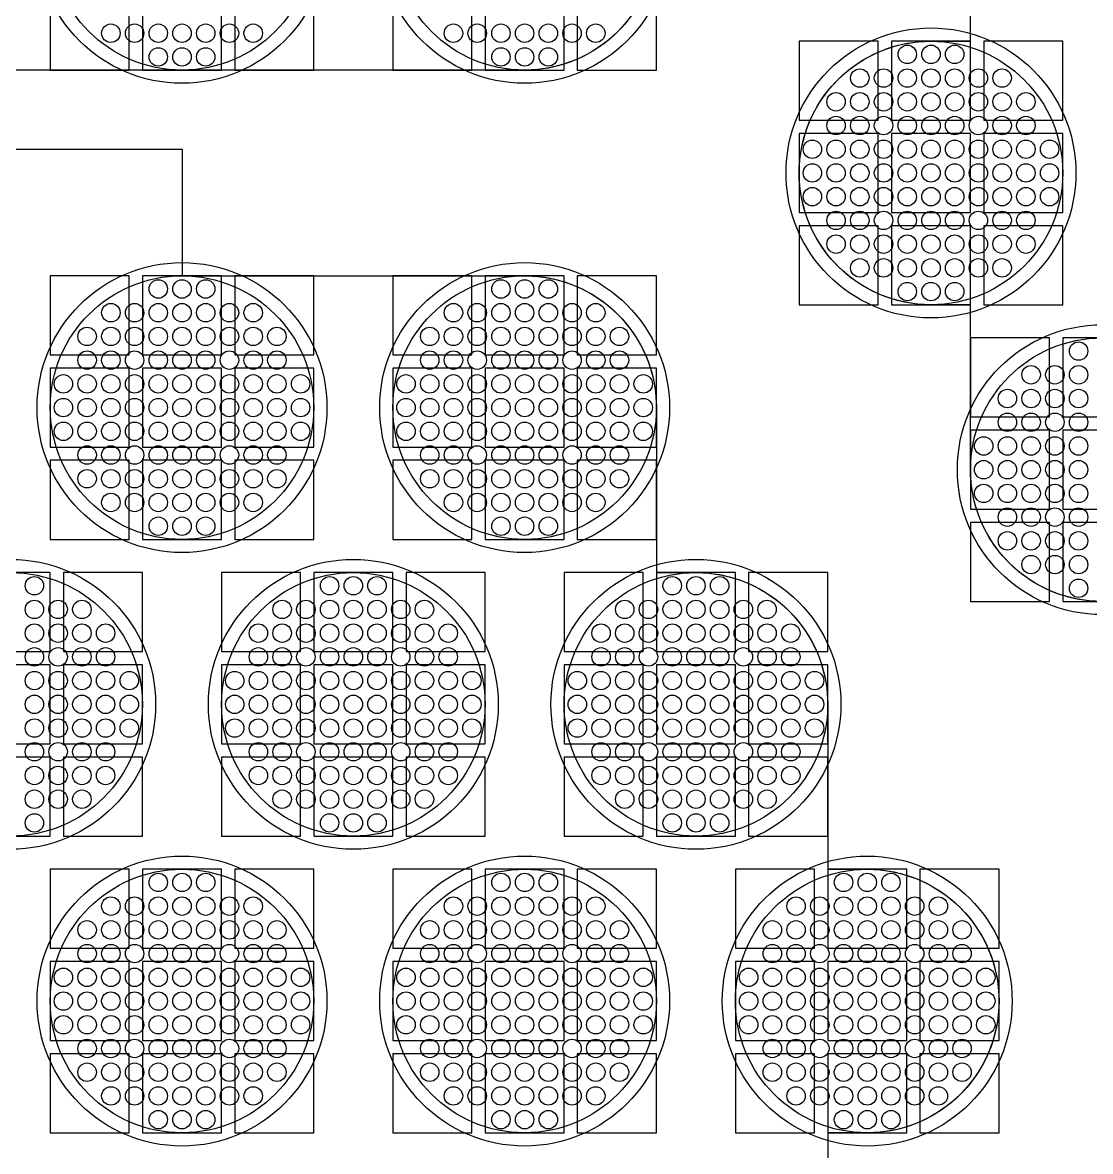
# Model space of a CAD drawing. Extents: x -49 to 54, y -38 to 38.
# Drawn here: x 2.116 to 6.168, y 19.852 to 24.134 of the extents above; entities that cross this region are included whole.
import ezdxf

# ---------------------------------------------------------------- set-up
doc = ezdxf.new("R2010")
doc.units = 0
for name, color, linetype in [('BACK_LAYER', 5, 'CONTINUOUS'), ('COND_LAYER_LOWER_ELECTRODE', 6, 'CONTINUOUS'), ('CONDUCTIVE_LAYER_BACK_LAYER', 2, 'CONTINUOUS'), ('EMITTER', 3, 'CONTINUOUS'), ('LOWER_ELECTRODE', 1, 'CONTINUOUS')]:
    doc.layers.add(name, color=color, linetype=linetype)

msp = doc.modelspace()

# ---------------------------------------------------------------- linework, layer by layer
at = {"layer": 'BACK_LAYER'}
for points in [[(2.2209, 23.9541), (2.5209, 23.9541), (2.5209, 24.2541), (2.2209, 24.2541)], [(2.5709, 23.9541), (2.8709, 23.9541), (2.8709, 24.2541), (2.5709, 24.2541)], [(2.9209, 23.9541), (3.2209, 23.9541), (3.2209, 24.2541), (2.9209, 24.2541)], [(3.5209, 23.9541), (3.8209, 23.9541), (3.8209, 24.2541), (3.5209, 24.2541)], [(3.8709, 23.9541), (4.1709, 23.9541), (4.1709, 24.2541), (3.8709, 24.2541)], [(4.2209, 23.9541), (4.5209, 23.9541), (4.5209, 24.2541), (4.2209, 24.2541)], [(5.0628, 23.7639), (5.3628, 23.7639), (5.3628, 24.0639), (5.0628, 24.0639)], [(5.4128, 23.7639), (5.7128, 23.7639), (5.7128, 24.0639), (5.4128, 24.0639)], [(5.7628, 23.7639), (6.0628, 23.7639), (6.0628, 24.0639), (5.7628, 24.0639)], [(5.0628, 23.4139), (5.3628, 23.4139), (5.3628, 23.7139), (5.0628, 23.7139)], [(5.4128, 23.4139), (5.7128, 23.4139), (5.7128, 23.7139), (5.4128, 23.7139)], [(5.7628, 23.4139), (6.0628, 23.4139), (6.0628, 23.7139), (5.7628, 23.7139)], [(5.0628, 23.0639), (5.3628, 23.0639), (5.3628, 23.3639), (5.0628, 23.3639)], [(5.4128, 23.0639), (5.7128, 23.0639), (5.7128, 23.3639), (5.4128, 23.3639)], [(5.7628, 23.0639), (6.0628, 23.0639), (6.0628, 23.3639), (5.7628, 23.3639)], [(2.2209, 22.8737), (2.5209, 22.8737), (2.5209, 23.1737), (2.2209, 23.1737)], [(2.5709, 22.8737), (2.8709, 22.8737), (2.8709, 23.1737), (2.5709, 23.1737)], [(2.9209, 22.8737), (3.2209, 22.8737), (3.2209, 23.1737), (2.9209, 23.1737)], [(3.5209, 22.8737), (3.8209, 22.8737), (3.8209, 23.1737), (3.5209, 23.1737)], [(3.8709, 22.8737), (4.1709, 22.8737), (4.1709, 23.1737), (3.8709, 23.1737)], [(4.2209, 22.8737), (4.5209, 22.8737), (4.5209, 23.1737), (4.2209, 23.1737)], [(5.7128, 22.6381), (6.0128, 22.6381), (6.0128, 22.9381), (5.7128, 22.9381)], [(6.0628, 22.6381), (6.3628, 22.6381), (6.3628, 22.9381), (6.0628, 22.9381)], [(2.2209, 22.5237), (2.5209, 22.5237), (2.5209, 22.8237), (2.2209, 22.8237)], [(2.5709, 22.5237), (2.8709, 22.5237), (2.8709, 22.8237), (2.5709, 22.8237)], [(2.9209, 22.5237), (3.2209, 22.5237), (3.2209, 22.8237), (2.9209, 22.8237)], [(3.5209, 22.5237), (3.8209, 22.5237), (3.8209, 22.8237), (3.5209, 22.8237)], [(3.8709, 22.5237), (4.1709, 22.5237), (4.1709, 22.8237), (3.8709, 22.8237)], [(4.2209, 22.5237), (4.5209, 22.5237), (4.5209, 22.8237), (4.2209, 22.8237)], [(5.7128, 22.2881), (6.0128, 22.2881), (6.0128, 22.5881), (5.7128, 22.5881)], [(6.0628, 22.2881), (6.3628, 22.2881), (6.3628, 22.5881), (6.0628, 22.5881)], [(2.2209, 22.1737), (2.5209, 22.1737), (2.5209, 22.4737), (2.2209, 22.4737)], [(2.5709, 22.1737), (2.8709, 22.1737), (2.8709, 22.4737), (2.5709, 22.4737)], [(2.9209, 22.1737), (3.2209, 22.1737), (3.2209, 22.4737), (2.9209, 22.4737)], [(3.5209, 22.1737), (3.8209, 22.1737), (3.8209, 22.4737), (3.5209, 22.4737)], [(3.8709, 22.1737), (4.1709, 22.1737), (4.1709, 22.4737), (3.8709, 22.4737)], [(4.2209, 22.1737), (4.5209, 22.1737), (4.5209, 22.4737), (4.2209, 22.4737)], [(5.7128, 21.9381), (6.0128, 21.9381), (6.0128, 22.2381), (5.7128, 22.2381)], [(6.0628, 21.9381), (6.3628, 21.9381), (6.3628, 22.2381), (6.0628, 22.2381)], [(1.9209, 21.7479), (2.2209, 21.7479), (2.2209, 22.0479), (1.9209, 22.0479)], [(2.2709, 21.7479), (2.5709, 21.7479), (2.5709, 22.0479), (2.2709, 22.0479)], [(2.8709, 21.7479), (3.1709, 21.7479), (3.1709, 22.0479), (2.8709, 22.0479)], [(3.2209, 21.7479), (3.5209, 21.7479), (3.5209, 22.0479), (3.2209, 22.0479)], [(3.5709, 21.7479), (3.8709, 21.7479), (3.8709, 22.0479), (3.5709, 22.0479)], [(4.1709, 21.7479), (4.4709, 21.7479), (4.4709, 22.0479), (4.1709, 22.0479)], [(4.5209, 21.7479), (4.8209, 21.7479), (4.8209, 22.0479), (4.5209, 22.0479)], [(4.8709, 21.7479), (5.1709, 21.7479), (5.1709, 22.0479), (4.8709, 22.0479)], [(1.9209, 21.3979), (2.2209, 21.3979), (2.2209, 21.6979), (1.9209, 21.6979)], [(2.2709, 21.3979), (2.5709, 21.3979), (2.5709, 21.6979), (2.2709, 21.6979)], [(2.8709, 21.3979), (3.1709, 21.3979), (3.1709, 21.6979), (2.8709, 21.6979)], [(3.2209, 21.3979), (3.5209, 21.3979), (3.5209, 21.6979), (3.2209, 21.6979)], [(3.5709, 21.3979), (3.8709, 21.3979), (3.8709, 21.6979), (3.5709, 21.6979)], [(4.1709, 21.3979), (4.4709, 21.3979), (4.4709, 21.6979), (4.1709, 21.6979)], [(4.5209, 21.3979), (4.8209, 21.3979), (4.8209, 21.6979), (4.5209, 21.6979)], [(4.8709, 21.3979), (5.1709, 21.3979), (5.1709, 21.6979), (4.8709, 21.6979)], [(1.9209, 21.0479), (2.2209, 21.0479), (2.2209, 21.3479), (1.9209, 21.3479)], [(2.2709, 21.0479), (2.5709, 21.0479), (2.5709, 21.3479), (2.2709, 21.3479)], [(2.8709, 21.0479), (3.1709, 21.0479), (3.1709, 21.3479), (2.8709, 21.3479)], [(3.2209, 21.0479), (3.5209, 21.0479), (3.5209, 21.3479), (3.2209, 21.3479)], [(3.5709, 21.0479), (3.8709, 21.0479), (3.8709, 21.3479), (3.5709, 21.3479)], [(4.1709, 21.0479), (4.4709, 21.0479), (4.4709, 21.3479), (4.1709, 21.3479)], [(4.5209, 21.0479), (4.8209, 21.0479), (4.8209, 21.3479), (4.5209, 21.3479)], [(4.8709, 21.0479), (5.1709, 21.0479), (5.1709, 21.3479), (4.8709, 21.3479)], [(2.2209, 20.6221), (2.5209, 20.6221), (2.5209, 20.9221), (2.2209, 20.9221)], [(2.5709, 20.6221), (2.8709, 20.6221), (2.8709, 20.9221), (2.5709, 20.9221)], [(2.9209, 20.6221), (3.2209, 20.6221), (3.2209, 20.9221), (2.9209, 20.9221)], [(3.5209, 20.6221), (3.8209, 20.6221), (3.8209, 20.9221), (3.5209, 20.9221)], [(3.8709, 20.6221), (4.1709, 20.6221), (4.1709, 20.9221), (3.8709, 20.9221)], [(4.2209, 20.6221), (4.5209, 20.6221), (4.5209, 20.9221), (4.2209, 20.9221)], [(4.8209, 20.6221), (5.1209, 20.6221), (5.1209, 20.9221), (4.8209, 20.9221)], [(5.1709, 20.6221), (5.4709, 20.6221), (5.4709, 20.9221), (5.1709, 20.9221)], [(5.5209, 20.6221), (5.8209, 20.6221), (5.8209, 20.9221), (5.5209, 20.9221)], [(2.2209, 20.2721), (2.5209, 20.2721), (2.5209, 20.5721), (2.2209, 20.5721)], [(2.5709, 20.2721), (2.8709, 20.2721), (2.8709, 20.5721), (2.5709, 20.5721)], [(2.9209, 20.2721), (3.2209, 20.2721), (3.2209, 20.5721), (2.9209, 20.5721)], [(3.5209, 20.2721), (3.8209, 20.2721), (3.8209, 20.5721), (3.5209, 20.5721)], [(3.8709, 20.2721), (4.1709, 20.2721), (4.1709, 20.5721), (3.8709, 20.5721)], [(4.2209, 20.2721), (4.5209, 20.2721), (4.5209, 20.5721), (4.2209, 20.5721)], [(4.8209, 20.2721), (5.1209, 20.2721), (5.1209, 20.5721), (4.8209, 20.5721)], [(5.1709, 20.2721), (5.4709, 20.2721), (5.4709, 20.5721), (5.1709, 20.5721)], [(5.5209, 20.2721), (5.8209, 20.2721), (5.8209, 20.5721), (5.5209, 20.5721)], [(2.2209, 19.9221), (2.5209, 19.9221), (2.5209, 20.2221), (2.2209, 20.2221)], [(2.5709, 19.9221), (2.8709, 19.9221), (2.8709, 20.2221), (2.5709, 20.2221)], [(2.9209, 19.9221), (3.2209, 19.9221), (3.2209, 20.2221), (2.9209, 20.2221)], [(3.5209, 19.9221), (3.8209, 19.9221), (3.8209, 20.2221), (3.5209, 20.2221)], [(3.8709, 19.9221), (4.1709, 19.9221), (4.1709, 20.2221), (3.8709, 20.2221)], [(4.2209, 19.9221), (4.5209, 19.9221), (4.5209, 20.2221), (4.2209, 20.2221)], [(4.8209, 19.9221), (5.1209, 19.9221), (5.1209, 20.2221), (4.8209, 20.2221)], [(5.1709, 19.9221), (5.4709, 19.9221), (5.4709, 20.2221), (5.1709, 20.2221)], [(5.5209, 19.9221), (5.8209, 19.9221), (5.8209, 20.2221), (5.5209, 20.2221)]]:
    msp.add_lwpolyline(points, close=True, dxfattribs=at)
at = {"layer": 'COND_LAYER_LOWER_ELECTRODE'}
for centre in [(2.7209, 24.4541), (4.0209, 24.4541), (5.5628, 23.5639), (2.7209, 22.6737), (4.0209, 22.6737), (6.2128, 22.4381), (2.0709, 21.5479), (3.3709, 21.5479), (4.6709, 21.5479), (2.7209, 20.4221), (4.0209, 20.4221), (5.3209, 20.4221)]:
    msp.add_circle(centre, 0.55, dxfattribs=at)
at = {"layer": 'CONDUCTIVE_LAYER_BACK_LAYER'}
for points in [[(6.183, 21.939), (6.1632, 21.9406), (6.1434, 21.9429), (6.1238, 21.9461), (6.1043, 21.95), (6.085, 21.9547), (6.0659, 21.9602), (6.047, 21.9664), (6.0284, 21.9734), (6.01, 21.9811), (5.992, 21.9895), (5.9744, 21.9986), (5.9571, 22.0084), (5.9402, 22.019), (5.9237, 22.0301), (5.9078, 22.0419), (5.8922, 22.0544), (5.8772, 22.0674), (5.8628, 22.0811), (5.8488, 22.0953), (5.8355, 22.11), (5.8228, 22.1253), (5.8106, 22.141), (5.7991, 22.1572), (5.7883, 22.1739), (5.7781, 22.191), (5.7686, 22.2085), (5.7599, 22.2263), (5.7518, 22.2445), (5.7445, 22.2629), (5.7379, 22.2817), (5.732, 22.3007), (5.727, 22.3199), (5.7226, 22.3393), (5.7191, 22.3589), (5.7163, 22.3786), (5.7144, 22.3984), (5.7132, 22.4182), (5.7128, 22.4381), (5.7128, 23.064), (5.5528, 23.064), (5.533, 23.0648), (5.5132, 23.0664), (5.4934, 23.0688), (5.4738, 23.0719), (5.4543, 23.0759), (5.435, 23.0805), (5.4159, 23.086), (5.397, 23.0922), (5.3784, 23.0992), (5.36, 23.1069), (5.342, 23.1153), (5.3244, 23.1245), (5.3071, 23.1343), (5.2902, 23.1448), (5.2737, 23.156), (5.2578, 23.1678), (5.2422, 23.1802), (5.2272, 23.1933), (5.2128, 23.2069), (5.1988, 23.2211), (5.1855, 23.2358), (5.1728, 23.2511), (5.1606, 23.2668), (5.1491, 23.2831), (5.1383, 23.2997), (5.1281, 23.3168), (5.1186, 23.3343), (5.1099, 23.3521), (5.1018, 23.3703), (5.0945, 23.3888), (5.0879, 23.4075), (5.082, 23.4265), (5.077, 23.4458), (5.0726, 23.4652), (5.0691, 23.4847), (5.0663, 23.5044), (5.0644, 23.5242), (5.0632, 23.5441), (5.0628, 23.5639), (5.0632, 23.5838), (5.0644, 23.6037), (5.0663, 23.6234), (5.0691, 23.6431), (5.0726, 23.6627), (5.077, 23.6821), (5.082, 23.7013), (5.0879, 23.7203), (5.0945, 23.7391), (5.1018, 23.7576), (5.1099, 23.7757), (5.1186, 23.7936), (5.1281, 23.8111), (5.1383, 23.8281), (5.1491, 23.8448), (5.1606, 23.861), (5.1728, 23.8768), (5.1855, 23.8921), (5.1988, 23.9068), (5.2128, 23.921), (5.2272, 23.9346), (5.2422, 23.9477), (5.2578, 23.9601), (5.2737, 23.9719), (5.2902, 23.9831), (5.3071, 23.9936), (5.3244, 24.0034), (5.342, 24.0126), (5.36, 24.021), (5.3784, 24.0287), (5.397, 24.0356), (5.4159, 24.0419), (5.435, 24.0473), (5.4543, 24.052), (5.4738, 24.056), (5.4934, 24.0591), (5.5132, 24.0615), (5.533, 24.063), (5.5528, 24.0638), (5.7128, 24.0638), (5.7128, 24.6898)], [(4.411, 24.1413), (4.3982, 24.126), (4.3849, 24.1113), (4.371, 24.0971), (4.3565, 24.0834), (4.3415, 24.0704), (4.326, 24.058), (4.31, 24.0461), (4.2935, 24.035), (4.2766, 24.0245), (4.2594, 24.0146), (4.2417, 24.0055), (4.2237, 23.9971), (4.2054, 23.9894), (4.1867, 23.9824), (4.1679, 23.9762), (4.1487, 23.9707), (4.1294, 23.966), (4.1099, 23.9621), (4.0903, 23.959), (4.0706, 23.9566), (4.0507, 23.955), (4.0309, 23.9542), (1.411, 23.9542)], [(0.964, 23.6541), (2.7209, 23.6541), (2.7209, 23.1736), (4.0309, 23.1736), (4.0507, 23.1729), (4.0706, 23.1713), (4.0903, 23.1689), (4.1099, 23.1658), (4.1294, 23.1618), (4.1487, 23.1571), (4.1679, 23.1517), (4.1867, 23.1455), (4.2054, 23.1385), (4.2237, 23.1308), (4.2417, 23.1224), (4.2594, 23.1132), (4.2766, 23.1034), (4.2935, 23.0929), (4.31, 23.0817), (4.326, 23.0699), (4.3415, 23.0575), (4.3565, 23.0444), (4.371, 23.0308), (4.3849, 23.0166), (4.3982, 23.0019), (4.411, 22.9866), (4.4231, 22.9708), (4.4346, 22.9546), (4.4454, 22.938), (4.4556, 22.9209), (4.4651, 22.9034), (4.4738, 22.8856), (4.4819, 22.8674), (4.4892, 22.8489), (4.4958, 22.8301), (4.5017, 22.8111), (4.5068, 22.7919), (4.5111, 22.7725), (4.5146, 22.7529), (4.5174, 22.7333), (4.5193, 22.7135), (4.5205, 22.6936), (4.5209, 22.6737), (4.5209, 22.0478), (4.6809, 22.0478), (4.7007, 22.047), (4.7206, 22.0454), (4.7403, 22.0431), (4.7599, 22.0399), (4.7794, 22.036), (4.7987, 22.0313), (4.8179, 22.0258), (4.8367, 22.0196), (4.8554, 22.0127), (4.8737, 22.005), (4.8917, 21.9965), (4.9094, 21.9874), (4.9266, 21.9776), (4.9435, 21.9671), (4.96, 21.9559), (4.976, 21.9441), (4.9915, 21.9316), (5.0065, 21.9186), (5.021, 21.905), (5.0349, 21.8908), (5.0482, 21.876), (5.061, 21.8608), (5.0731, 21.845), (5.0846, 21.8288), (5.0954, 21.8121), (5.1056, 21.795), (5.1151, 21.7776), (5.1238, 21.7597), (5.1319, 21.7415), (5.1392, 21.7231), (5.1458, 21.7043), (5.1517, 21.6853), (5.1568, 21.6661), (5.1611, 21.6467), (5.1646, 21.6271), (5.1674, 21.6074), (5.1693, 21.5876), (5.1705, 21.5678), (5.1709, 21.5479), (5.1709, 20.922), (5.3309, 20.922), (5.3507, 20.9212), (5.3706, 20.9196), (5.3903, 20.9172), (5.4099, 20.9141), (5.4294, 20.9102), (5.4487, 20.9055), (5.4679, 20.9), (5.4867, 20.8938), (5.5054, 20.8868), (5.5237, 20.8791), (5.5417, 20.8707), (5.5594, 20.8616), (5.5766, 20.8517), (5.5935, 20.8412), (5.61, 20.8301), (5.626, 20.8183), (5.6415, 20.8058), (5.6565, 20.7928), (5.671, 20.7791), (5.6849, 20.7649), (5.6982, 20.7502), (5.711, 20.7349), (5.7231, 20.7192), (5.7346, 20.703), (5.7454, 20.6863), (5.7556, 20.6692), (5.7651, 20.6517), (5.7738, 20.6339), (5.7819, 20.6157), (5.7892, 20.5972), (5.7958, 20.5785), (5.8017, 20.5595), (5.8068, 20.5403), (5.8111, 20.5208), (5.8146, 20.5013), (5.8174, 20.4816), (5.8193, 20.4618), (5.8205, 20.442), (5.8209, 20.4221), (5.8205, 20.4022), (5.8193, 20.3824), (5.8174, 20.3626), (5.8146, 20.3429), (5.8111, 20.3233), (5.8068, 20.3039), (5.8017, 20.2847), (5.7958, 20.2657), (5.7892, 20.2469), (5.7819, 20.2284), (5.7738, 20.2103), (5.7651, 20.1924), (5.7556, 20.175), (5.7454, 20.1579), (5.7346, 20.1412), (5.7231, 20.125), (5.711, 20.1092), (5.6982, 20.094), (5.6849, 20.0792), (5.671, 20.065), (5.6565, 20.0514), (5.6415, 20.0383), (5.626, 20.0259), (5.61, 20.0141), (5.5935, 20.0029), (5.5766, 19.9924), (5.5594, 19.9826), (5.5417, 19.9735), (5.5237, 19.965), (5.5054, 19.9573), (5.4867, 19.9504), (5.4679, 19.9442), (5.4487, 19.9387), (5.4294, 19.934), (5.4099, 19.9301), (5.3903, 19.9269), (5.3706, 19.9245), (5.3507, 19.923), (5.3309, 19.9222), (5.1709, 19.9222), (5.1709, 19.2962)]]:
    msp.add_lwpolyline(points, dxfattribs=at)
at = {"layer": 'EMITTER'}
for centre in [(2.7209, 24.4541), (4.0209, 24.4541), (5.5628, 23.5639), (2.7209, 22.6737), (4.0209, 22.6737), (6.2128, 22.4381), (2.0709, 21.5479), (3.3709, 21.5479), (4.6709, 21.5479), (2.7209, 20.4221), (4.0209, 20.4221), (5.3209, 20.4221)]:
    msp.add_circle(centre, 0.5, dxfattribs=at)
at = {"layer": 'LOWER_ELECTRODE'}
for centre in [(2.4509, 24.0941), (2.5409, 24.0941), (2.6309, 24.0941), (2.7209, 24.0941), (2.8109, 24.0941), (2.9009, 24.0941), (2.9909, 24.0941), (3.7509, 24.0941), (3.8409, 24.0941), (3.9309, 24.0941), (4.0209, 24.0941), (4.1109, 24.0941), (4.2009, 24.0941), (4.2909, 24.0941), (2.6309, 24.0041), (2.7209, 24.0041), (2.8109, 24.0041), (3.9309, 24.0041), (4.0209, 24.0041), (4.1109, 24.0041), (5.4728, 24.0139), (5.5628, 24.0139), (5.6528, 24.0139), (5.2928, 23.9239), (5.3828, 23.9239), (5.4728, 23.9239), (5.5628, 23.9239), (5.6528, 23.9239), (5.7428, 23.9239), (5.8328, 23.9239), (5.2028, 23.8339), (5.2928, 23.8339), (5.3828, 23.8339), (5.4728, 23.8339), (5.5628, 23.8339), (5.6528, 23.8339), (5.7428, 23.8339), (5.8328, 23.8339), (5.9228, 23.8339), (5.2028, 23.7439), (5.2928, 23.7439), (5.3828, 23.7439), (5.4728, 23.7439), (5.5628, 23.7439), (5.6528, 23.7439), (5.7428, 23.7439), (5.8328, 23.7439), (5.9228, 23.7439), (5.1128, 23.6539), (5.2028, 23.6539), (5.2928, 23.6539), (5.3828, 23.6539), (5.4728, 23.6539), (5.5628, 23.6539), (5.6528, 23.6539), (5.7428, 23.6539), (5.8328, 23.6539), (5.9228, 23.6539), (6.0128, 23.6539), (5.1128, 23.5639), (5.2028, 23.5639), (5.2928, 23.5639), (5.3828, 23.5639), (5.4728, 23.5639), (5.5628, 23.5639), (5.6528, 23.5639), (5.7428, 23.5639), (5.8328, 23.5639), (5.9228, 23.5639), (6.0128, 23.5639), (5.1128, 23.4739), (5.2028, 23.4739), (5.2928, 23.4739), (5.3828, 23.4739), (5.4728, 23.4739), (5.5628, 23.4739), (5.6528, 23.4739), (5.7428, 23.4739), (5.8328, 23.4739), (5.9228, 23.4739), (6.0128, 23.4739), (5.2028, 23.3839), (5.2928, 23.3839), (5.3828, 23.3839), (5.4728, 23.3839), (5.5628, 23.3839), (5.6528, 23.3839), (5.7428, 23.3839), (5.8328, 23.3839), (5.9228, 23.3839), (5.2028, 23.2939), (5.2928, 23.2939), (5.3828, 23.2939), (5.4728, 23.2939), (5.5628, 23.2939), (5.6528, 23.2939), (5.7428, 23.2939), (5.8328, 23.2939), (5.9228, 23.2939), (5.2928, 23.2039), (5.3828, 23.2039), (5.4728, 23.2039), (5.5628, 23.2039), (5.6528, 23.2039), (5.7428, 23.2039), (5.8328, 23.2039), (2.6309, 23.1237), (2.7209, 23.1237), (2.8109, 23.1237), (3.9309, 23.1237), (4.0209, 23.1237), (4.1109, 23.1237), (5.4728, 23.1139), (5.5628, 23.1139), (5.6528, 23.1139), (2.4509, 23.0337), (2.5409, 23.0337), (2.6309, 23.0337), (2.7209, 23.0337), (2.8109, 23.0337), (2.9009, 23.0337), (2.9909, 23.0337), (3.7509, 23.0337), (3.8409, 23.0337), (3.9309, 23.0337), (4.0209, 23.0337), (4.1109, 23.0337), (4.2009, 23.0337), (4.2909, 23.0337), (2.3609, 22.9437), (2.4509, 22.9437), (2.5409, 22.9437), (2.6309, 22.9437), (2.7209, 22.9437), (2.8109, 22.9437), (2.9009, 22.9437), (2.9909, 22.9437), (3.0809, 22.9437), (3.6609, 22.9437), (3.7509, 22.9437), (3.8409, 22.9437), (3.9309, 22.9437), (4.0209, 22.9437), (4.1109, 22.9437), (4.2009, 22.9437), (4.2909, 22.9437), (4.3809, 22.9437), (6.1228, 22.8881), (2.3609, 22.8537), (2.4509, 22.8537), (2.5409, 22.8537), (2.6309, 22.8537), (2.7209, 22.8537), (2.8109, 22.8537), (2.9009, 22.8537), (2.9909, 22.8537), (3.0809, 22.8537), (3.6609, 22.8537), (3.7509, 22.8537), (3.8409, 22.8537), (3.9309, 22.8537), (4.0209, 22.8537), (4.1109, 22.8537), (4.2009, 22.8537), (4.2909, 22.8537), (4.3809, 22.8537), (5.9428, 22.7981), (6.0328, 22.7981), (6.1228, 22.7981), (2.2709, 22.7637), (2.3609, 22.7637), (2.4509, 22.7637), (2.5409, 22.7637), (2.6309, 22.7637), (2.7209, 22.7637), (2.8109, 22.7637), (2.9009, 22.7637), (2.9909, 22.7637), (3.0809, 22.7637), (3.1709, 22.7637), (3.5709, 22.7637), (3.6609, 22.7637), (3.7509, 22.7637), (3.8409, 22.7637), (3.9309, 22.7637), (4.0209, 22.7637), (4.1109, 22.7637), (4.2009, 22.7637), (4.2909, 22.7637), (4.3809, 22.7637), (4.4709, 22.7637), (5.8528, 22.7081), (5.9428, 22.7081), (6.0328, 22.7081), (6.1228, 22.7081), (2.2709, 22.6737), (2.3609, 22.6737), (2.4509, 22.6737), (2.5409, 22.6737), (2.6309, 22.6737), (2.7209, 22.6737), (2.8109, 22.6737), (2.9009, 22.6737), (2.9909, 22.6737), (3.0809, 22.6737), (3.1709, 22.6737), (3.5709, 22.6737), (3.6609, 22.6737), (3.7509, 22.6737), (3.8409, 22.6737), (3.9309, 22.6737), (4.0209, 22.6737), (4.1109, 22.6737), (4.2009, 22.6737), (4.2909, 22.6737), (4.3809, 22.6737), (4.4709, 22.6737), (2.2709, 22.5837), (2.3609, 22.5837), (2.4509, 22.5837), (2.5409, 22.5837), (2.6309, 22.5837), (2.7209, 22.5837), (2.8109, 22.5837), (2.9009, 22.5837), (2.9909, 22.5837), (3.0809, 22.5837), (3.1709, 22.5837), (3.5709, 22.5837), (3.6609, 22.5837), (3.7509, 22.5837), (3.8409, 22.5837), (3.9309, 22.5837), (4.0209, 22.5837), (4.1109, 22.5837), (4.2009, 22.5837), (4.2909, 22.5837), (4.3809, 22.5837), (4.4709, 22.5837), (5.8528, 22.6181), (5.9428, 22.6181), (6.0328, 22.6181), (6.1228, 22.6181), (2.3609, 22.4937), (2.4509, 22.4937), (2.5409, 22.4937), (2.6309, 22.4937), (2.7209, 22.4937), (2.8109, 22.4937), (2.9009, 22.4937), (2.9909, 22.4937), (3.0809, 22.4937), (3.6609, 22.4937), (3.7509, 22.4937), (3.8409, 22.4937), (3.9309, 22.4937), (4.0209, 22.4937), (4.1109, 22.4937), (4.2009, 22.4937), (4.2909, 22.4937), (4.3809, 22.4937), (5.7628, 22.5281), (5.8528, 22.5281), (5.9428, 22.5281), (6.0328, 22.5281), (6.1228, 22.5281), (5.7628, 22.4381), (5.8528, 22.4381), (5.9428, 22.4381), (6.0328, 22.4381), (6.1228, 22.4381), (2.3609, 22.4037), (2.4509, 22.4037), (2.5409, 22.4037), (2.6309, 22.4037), (2.7209, 22.4037), (2.8109, 22.4037), (2.9009, 22.4037), (2.9909, 22.4037), (3.0809, 22.4037), (3.6609, 22.4037), (3.7509, 22.4037), (3.8409, 22.4037), (3.9309, 22.4037), (4.0209, 22.4037), (4.1109, 22.4037), (4.2009, 22.4037), (4.2909, 22.4037), (4.3809, 22.4037), (5.7628, 22.3481), (5.8528, 22.3481), (5.9428, 22.3481), (6.0328, 22.3481), (6.1228, 22.3481), (2.4509, 22.3137), (2.5409, 22.3137), (2.6309, 22.3137), (2.7209, 22.3137), (2.8109, 22.3137), (2.9009, 22.3137), (2.9909, 22.3137), (3.7509, 22.3137), (3.8409, 22.3137), (3.9309, 22.3137), (4.0209, 22.3137), (4.1109, 22.3137), (4.2009, 22.3137), (4.2909, 22.3137), (5.8528, 22.2581), (5.9428, 22.2581), (6.0328, 22.2581), (6.1228, 22.2581), (2.6309, 22.2237), (2.7209, 22.2237), (2.8109, 22.2237), (3.9309, 22.2237), (4.0209, 22.2237), (4.1109, 22.2237), (5.8528, 22.1681), (5.9428, 22.1681), (6.0328, 22.1681), (6.1228, 22.1681), (5.9428, 22.0781), (6.0328, 22.0781), (6.1228, 22.0781), (2.1609, 21.9979), (3.2809, 21.9979), (3.3709, 21.9979), (3.4609, 21.9979), (4.5809, 21.9979), (4.6709, 21.9979), (4.7609, 21.9979), (6.1228, 21.9881), (2.1609, 21.9079), (2.2509, 21.9079), (2.3409, 21.9079), (3.1009, 21.9079), (3.1909, 21.9079), (3.2809, 21.9079), (3.3709, 21.9079), (3.4609, 21.9079), (3.5509, 21.9079), (3.6409, 21.9079), (4.4009, 21.9079), (4.4909, 21.9079), (4.5809, 21.9079), (4.6709, 21.9079), (4.7609, 21.9079), (4.8509, 21.9079), (4.9409, 21.9079), (2.1609, 21.8179), (2.2509, 21.8179), (2.3409, 21.8179), (2.4309, 21.8179), (3.0109, 21.8179), (3.1009, 21.8179), (3.1909, 21.8179), (3.2809, 21.8179), (3.3709, 21.8179), (3.4609, 21.8179), (3.5509, 21.8179), (3.6409, 21.8179), (3.7309, 21.8179), (4.3109, 21.8179), (4.4009, 21.8179), (4.4909, 21.8179), (4.5809, 21.8179), (4.6709, 21.8179), (4.7609, 21.8179), (4.8509, 21.8179), (4.9409, 21.8179), (5.0309, 21.8179), (2.1609, 21.7279), (2.2509, 21.7279), (2.3409, 21.7279), (2.4309, 21.7279), (3.0109, 21.7279), (3.1009, 21.7279), (3.1909, 21.7279), (3.2809, 21.7279), (3.3709, 21.7279), (3.4609, 21.7279), (3.5509, 21.7279), (3.6409, 21.7279), (3.7309, 21.7279), (4.3109, 21.7279), (4.4009, 21.7279), (4.4909, 21.7279), (4.5809, 21.7279), (4.6709, 21.7279), (4.7609, 21.7279), (4.8509, 21.7279), (4.9409, 21.7279), (5.0309, 21.7279), (2.1609, 21.6379), (2.2509, 21.6379), (2.3409, 21.6379), (2.4309, 21.6379), (2.5209, 21.6379), (2.9209, 21.6379), (3.0109, 21.6379), (3.1009, 21.6379), (3.1909, 21.6379), (3.2809, 21.6379), (3.3709, 21.6379), (3.4609, 21.6379), (3.5509, 21.6379), (3.6409, 21.6379), (3.7309, 21.6379), (3.8209, 21.6379), (4.2209, 21.6379), (4.3109, 21.6379), (4.4009, 21.6379), (4.4909, 21.6379), (4.5809, 21.6379), (4.6709, 21.6379), (4.7609, 21.6379), (4.8509, 21.6379), (4.9409, 21.6379), (5.0309, 21.6379), (5.1209, 21.6379), (2.1609, 21.5479), (2.2509, 21.5479), (2.3409, 21.5479), (2.4309, 21.5479), (2.5209, 21.5479), (2.9209, 21.5479), (3.0109, 21.5479), (3.1009, 21.5479), (3.1909, 21.5479), (3.2809, 21.5479), (3.3709, 21.5479), (3.4609, 21.5479), (3.5509, 21.5479), (3.6409, 21.5479), (3.7309, 21.5479), (3.8209, 21.5479), (4.2209, 21.5479), (4.3109, 21.5479), (4.4009, 21.5479), (4.4909, 21.5479), (4.5809, 21.5479), (4.6709, 21.5479), (4.7609, 21.5479), (4.8509, 21.5479), (4.9409, 21.5479), (5.0309, 21.5479), (5.1209, 21.5479), (2.1609, 21.4579), (2.2509, 21.4579), (2.3409, 21.4579), (2.4309, 21.4579), (2.5209, 21.4579), (2.9209, 21.4579), (3.0109, 21.4579), (3.1009, 21.4579), (3.1909, 21.4579), (3.2809, 21.4579), (3.3709, 21.4579), (3.4609, 21.4579), (3.5509, 21.4579), (3.6409, 21.4579), (3.7309, 21.4579), (3.8209, 21.4579), (4.2209, 21.4579), (4.3109, 21.4579), (4.4009, 21.4579), (4.4909, 21.4579), (4.5809, 21.4579), (4.6709, 21.4579), (4.7609, 21.4579), (4.8509, 21.4579), (4.9409, 21.4579), (5.0309, 21.4579), (5.1209, 21.4579), (2.1609, 21.3679), (2.2509, 21.3679), (2.3409, 21.3679), (2.4309, 21.3679), (3.0109, 21.3679), (3.1009, 21.3679), (3.1909, 21.3679), (3.2809, 21.3679), (3.3709, 21.3679), (3.4609, 21.3679), (3.5509, 21.3679), (3.6409, 21.3679), (3.7309, 21.3679), (4.3109, 21.3679), (4.4009, 21.3679), (4.4909, 21.3679), (4.5809, 21.3679), (4.6709, 21.3679), (4.7609, 21.3679), (4.8509, 21.3679), (4.9409, 21.3679), (5.0309, 21.3679), (2.1609, 21.2779), (2.2509, 21.2779), (2.3409, 21.2779), (2.4309, 21.2779), (3.0109, 21.2779), (3.1009, 21.2779), (3.1909, 21.2779), (3.2809, 21.2779), (3.3709, 21.2779), (3.4609, 21.2779), (3.5509, 21.2779), (3.6409, 21.2779), (3.7309, 21.2779), (4.3109, 21.2779), (4.4009, 21.2779), (4.4909, 21.2779), (4.5809, 21.2779), (4.6709, 21.2779), (4.7609, 21.2779), (4.8509, 21.2779), (4.9409, 21.2779), (5.0309, 21.2779), (2.1609, 21.1879), (2.2509, 21.1879), (2.3409, 21.1879), (3.1009, 21.1879), (3.1909, 21.1879), (3.2809, 21.1879), (3.3709, 21.1879), (3.4609, 21.1879), (3.5509, 21.1879), (3.6409, 21.1879), (4.4009, 21.1879), (4.4909, 21.1879), (4.5809, 21.1879), (4.6709, 21.1879), (4.7609, 21.1879), (4.8509, 21.1879), (4.9409, 21.1879), (2.1609, 21.0979), (3.2809, 21.0979), (3.3709, 21.0979), (3.4609, 21.0979), (4.5809, 21.0979), (4.6709, 21.0979), (4.7609, 21.0979), (2.6309, 20.8721), (2.7209, 20.8721), (2.8109, 20.8721), (3.9309, 20.8721), (4.0209, 20.8721), (4.1109, 20.8721), (5.2309, 20.8721), (5.3209, 20.8721), (5.4109, 20.8721), (2.4509, 20.7821), (2.5409, 20.7821), (2.6309, 20.7821), (2.7209, 20.7821), (2.8109, 20.7821), (2.9009, 20.7821), (2.9909, 20.7821), (3.7509, 20.7821), (3.8409, 20.7821), (3.9309, 20.7821), (4.0209, 20.7821), (4.1109, 20.7821), (4.2009, 20.7821), (4.2909, 20.7821), (5.0509, 20.7821), (5.1409, 20.7821), (5.2309, 20.7821), (5.3209, 20.7821), (5.4109, 20.7821), (5.5009, 20.7821), (5.5909, 20.7821), (2.3609, 20.6921), (2.4509, 20.6921), (2.5409, 20.6921), (2.6309, 20.6921), (2.7209, 20.6921), (2.8109, 20.6921), (2.9009, 20.6921), (2.9909, 20.6921), (3.0809, 20.6921), (3.6609, 20.6921), (3.7509, 20.6921), (3.8409, 20.6921), (3.9309, 20.6921), (4.0209, 20.6921), (4.1109, 20.6921), (4.2009, 20.6921), (4.2909, 20.6921), (4.3809, 20.6921), (4.9609, 20.6921), (5.0509, 20.6921), (5.1409, 20.6921), (5.2309, 20.6921), (5.3209, 20.6921), (5.4109, 20.6921), (5.5009, 20.6921), (5.5909, 20.6921), (5.6809, 20.6921), (2.3609, 20.6021), (2.4509, 20.6021), (2.5409, 20.6021), (2.6309, 20.6021), (2.7209, 20.6021), (2.8109, 20.6021), (2.9009, 20.6021), (2.9909, 20.6021), (3.0809, 20.6021), (3.6609, 20.6021), (3.7509, 20.6021), (3.8409, 20.6021), (3.9309, 20.6021), (4.0209, 20.6021), (4.1109, 20.6021), (4.2009, 20.6021), (4.2909, 20.6021), (4.3809, 20.6021), (4.9609, 20.6021), (5.0509, 20.6021), (5.1409, 20.6021), (5.2309, 20.6021), (5.3209, 20.6021), (5.4109, 20.6021), (5.5009, 20.6021), (5.5909, 20.6021), (5.6809, 20.6021), (2.2709, 20.5121), (2.3609, 20.5121), (2.4509, 20.5121), (2.5409, 20.5121), (2.6309, 20.5121), (2.7209, 20.5121), (2.8109, 20.5121), (2.9009, 20.5121), (2.9909, 20.5121), (3.0809, 20.5121), (3.1709, 20.5121), (3.5709, 20.5121), (3.6609, 20.5121), (3.7509, 20.5121), (3.8409, 20.5121), (3.9309, 20.5121), (4.0209, 20.5121), (4.1109, 20.5121), (4.2009, 20.5121), (4.2909, 20.5121), (4.3809, 20.5121), (4.4709, 20.5121), (4.8709, 20.5121), (4.9609, 20.5121), (5.0509, 20.5121), (5.1409, 20.5121), (5.2309, 20.5121), (5.3209, 20.5121), (5.4109, 20.5121), (5.5009, 20.5121), (5.5909, 20.5121), (5.6809, 20.5121), (5.7709, 20.5121), (2.2709, 20.4221), (2.3609, 20.4221), (2.4509, 20.4221), (2.5409, 20.4221), (2.6309, 20.4221), (2.7209, 20.4221), (2.8109, 20.4221), (2.9009, 20.4221), (2.9909, 20.4221), (3.0809, 20.4221), (3.1709, 20.4221), (3.5709, 20.4221), (3.6609, 20.4221), (3.7509, 20.4221), (3.8409, 20.4221), (3.9309, 20.4221), (4.0209, 20.4221), (4.1109, 20.4221), (4.2009, 20.4221), (4.2909, 20.4221), (4.3809, 20.4221), (4.4709, 20.4221), (4.8709, 20.4221), (4.9609, 20.4221), (5.0509, 20.4221), (5.1409, 20.4221), (5.2309, 20.4221), (5.3209, 20.4221), (5.4109, 20.4221), (5.5009, 20.4221), (5.5909, 20.4221), (5.6809, 20.4221), (5.7709, 20.4221), (2.2709, 20.3321), (2.3609, 20.3321), (2.4509, 20.3321), (2.5409, 20.3321), (2.6309, 20.3321), (2.7209, 20.3321), (2.8109, 20.3321), (2.9009, 20.3321), (2.9909, 20.3321), (3.0809, 20.3321), (3.1709, 20.3321), (3.5709, 20.3321), (3.6609, 20.3321), (3.7509, 20.3321), (3.8409, 20.3321), (3.9309, 20.3321), (4.0209, 20.3321), (4.1109, 20.3321), (4.2009, 20.3321), (4.2909, 20.3321), (4.3809, 20.3321), (4.4709, 20.3321), (4.8709, 20.3321), (4.9609, 20.3321), (5.0509, 20.3321), (5.1409, 20.3321), (5.2309, 20.3321), (5.3209, 20.3321), (5.4109, 20.3321), (5.5009, 20.3321), (5.5909, 20.3321), (5.6809, 20.3321), (5.7709, 20.3321), (2.3609, 20.2421), (2.4509, 20.2421), (2.5409, 20.2421), (2.6309, 20.2421), (2.7209, 20.2421), (2.8109, 20.2421), (2.9009, 20.2421), (2.9909, 20.2421), (3.0809, 20.2421), (3.6609, 20.2421), (3.7509, 20.2421), (3.8409, 20.2421), (3.9309, 20.2421), (4.0209, 20.2421), (4.1109, 20.2421), (4.2009, 20.2421), (4.2909, 20.2421), (4.3809, 20.2421), (4.9609, 20.2421), (5.0509, 20.2421), (5.1409, 20.2421), (5.2309, 20.2421), (5.3209, 20.2421), (5.4109, 20.2421), (5.5009, 20.2421), (5.5909, 20.2421), (5.6809, 20.2421), (2.3609, 20.1521), (2.4509, 20.1521), (2.5409, 20.1521), (2.6309, 20.1521), (2.7209, 20.1521), (2.8109, 20.1521), (2.9009, 20.1521), (2.9909, 20.1521), (3.0809, 20.1521), (3.6609, 20.1521), (3.7509, 20.1521), (3.8409, 20.1521), (3.9309, 20.1521), (4.0209, 20.1521), (4.1109, 20.1521), (4.2009, 20.1521), (4.2909, 20.1521), (4.3809, 20.1521), (4.9609, 20.1521), (5.0509, 20.1521), (5.1409, 20.1521), (5.2309, 20.1521), (5.3209, 20.1521), (5.4109, 20.1521), (5.5009, 20.1521), (5.5909, 20.1521), (5.6809, 20.1521), (2.4509, 20.0621), (2.5409, 20.0621), (2.6309, 20.0621), (2.7209, 20.0621), (2.8109, 20.0621), (2.9009, 20.0621), (2.9909, 20.0621), (3.7509, 20.0621), (3.8409, 20.0621), (3.9309, 20.0621), (4.0209, 20.0621), (4.1109, 20.0621), (4.2009, 20.0621), (4.2909, 20.0621), (5.0509, 20.0621), (5.1409, 20.0621), (5.2309, 20.0621), (5.3209, 20.0621), (5.4109, 20.0621), (5.5009, 20.0621), (5.5909, 20.0621), (2.6309, 19.9721), (2.7209, 19.9721), (2.8109, 19.9721), (3.9309, 19.9721), (4.0209, 19.9721), (4.1109, 19.9721), (5.2309, 19.9721), (5.3209, 19.9721), (5.4109, 19.9721)]:
    msp.add_circle(centre, 0.035, dxfattribs=at)

doc.saveas('drawing.dxf')
